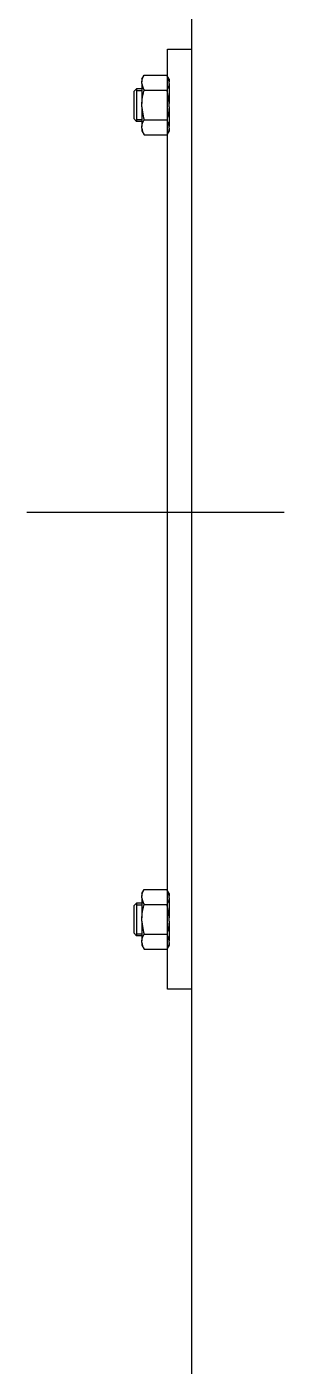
# Model space of a CAD drawing. Extents: x 0 to 420, y 0 to 297.
# Drawn here: x 132.34 to 137.61, y 225.9 to 253.31 of the extents above; entities that cross this region are included whole.
import ezdxf

# ---------------------------------------------------------------- set-up
doc = ezdxf.new("R2010")
doc.units = 0
doc.linetypes.add('DASHDOT', pattern=[18.5, 12, -3, 0.5, -3])
doc.layers.get('0').update_dxf_attribs({"linetype": 'CONTINUOUS'})

msp = doc.modelspace()

# ---------------------------------------------------------------- linework, layer by layer
at = {"color": 7}
for p, q in [((135.706619, 271.541931), (135.706619, 172.353058)), ((135.219238, 252.85379), (135.706619, 252.85379)), ((135.219238, 233.612305), (135.219238, 252.85379)), ((135.706619, 252.85379), (135.706619, 233.612305)), ((134.695511, 252.237473), (134.74202, 252.318039)), ((134.695511, 252.237473), (134.695511, 252.182663)), ((134.74202, 252.318039), (135.204559, 252.318039)), ((135.251068, 252.237473), (135.204559, 252.318039)), ((135.251068, 252.237473), (135.251068, 252.182663)), ((134.528839, 251.986389), (134.584412, 252.041946)), ((134.528839, 251.986389), (134.584412, 252.041946)), ((134.528839, 251.986389), (134.528839, 251.430832)), ((134.695496, 252.041946), (134.584412, 252.041946)), ((134.695511, 252.041946), (134.584412, 252.041946)), ((134.584412, 252.041946), (134.584412, 251.375275)), ((134.584412, 252.004364), (134.695511, 252.004364)), ((134.695511, 252.148697), (134.695511, 252.182663)), ((134.695511, 252.148697), (134.695511, 251.742569)), ((134.74202, 252.013321), (135.204559, 252.013321)), ((135.251068, 252.148697), (135.251068, 252.182663)), ((135.251068, 252.148697), (135.251068, 251.742569)), ((134.695511, 251.674637), (134.695511, 251.742569)), ((134.695511, 251.674637), (134.695511, 251.268524)), ((135.251068, 251.674637), (135.251068, 251.742569)), ((135.251068, 251.674637), (135.251068, 251.268524)), ((134.528839, 251.430832), (134.584412, 251.375275)), ((134.584412, 251.412857), (134.695511, 251.412857)), ((134.695511, 251.375275), (134.584412, 251.375275)), ((134.74202, 251.4039), (135.204559, 251.4039)), ((134.695511, 251.234558), (134.695511, 251.268524)), ((134.695511, 251.234558), (134.695511, 251.179733)), ((134.695511, 251.179733), (134.74202, 251.099182)), ((135.251068, 251.179733), (135.204559, 251.099182)), ((135.251068, 251.234558), (135.251068, 251.268524)), ((135.251068, 251.234558), (135.251068, 251.179733)), ((134.74202, 251.099182), (135.204559, 251.099182)), ((134.695511, 235.570816), (134.74202, 235.651367)), ((134.695511, 235.570816), (134.695511, 235.515991)), ((134.695511, 235.482025), (134.695511, 235.515991)), ((134.695511, 235.482025), (134.695511, 235.075912)), ((134.74202, 235.651367), (135.204559, 235.651367)), ((135.251068, 235.570816), (135.204559, 235.651367)), ((135.251068, 235.570816), (135.251068, 235.515991)), ((135.251068, 235.482025), (135.251068, 235.515991)), ((135.251068, 235.482025), (135.251068, 235.075912)), ((134.528839, 235.319717), (134.584412, 235.375275)), ((134.528839, 235.319717), (134.584412, 235.375275)), ((134.528839, 235.319717), (134.528839, 234.76416)), ((134.695511, 235.375275), (134.584412, 235.375275)), ((134.584412, 235.375275), (134.584412, 234.708603)), ((134.695496, 235.375275), (134.584412, 235.375275)), ((134.584412, 235.337692), (134.695511, 235.337692)), ((134.74202, 235.346649), (135.204559, 235.346649)), ((134.695511, 235.00798), (134.695511, 235.075912)), ((134.695511, 235.00798), (134.695511, 234.601852)), ((135.251068, 235.00798), (135.251068, 235.075912)), ((135.251068, 235.00798), (135.251068, 234.601852)), ((134.528839, 234.76416), (134.584412, 234.708603)), ((134.584412, 234.746185), (134.695511, 234.746185)), ((134.695511, 234.708603), (134.584412, 234.708603)), ((134.74202, 234.737228), (135.204559, 234.737228)), ((134.695511, 234.567886), (134.695511, 234.601852)), ((134.695511, 234.567886), (134.695511, 234.513077)), ((134.695511, 234.513077), (134.74202, 234.43251)), ((134.74202, 234.43251), (135.204559, 234.43251)), ((135.251068, 234.513077), (135.204559, 234.43251)), ((135.251068, 234.567886), (135.251068, 234.601852)), ((135.251068, 234.567886), (135.251068, 234.513077)), ((135.706619, 233.612305), (135.219238, 233.612305))]:
    msp.add_line(p, q, dxfattribs=at)
at = {"color": 7, "linetype": 'DASHDOT'}
msp.add_line((132.340088, 243.375275), (137.606506, 243.375275), dxfattribs=at)
at = {"color": 7}
for points in [[(134.695511, 252.182663), (134.700439, 252.21637), (134.710663, 252.251709), (134.72702, 252.290024), (134.74202, 252.318039)], [(135.251068, 252.182663), (135.246124, 252.21637), (135.235916, 252.251709), (135.219559, 252.290024), (135.204559, 252.318039)], [(134.695511, 252.148697), (134.700806, 252.113358), (134.711945, 252.076157), (134.729919, 252.035522), (134.74202, 252.013321)], [(134.695511, 251.742569), (134.700439, 251.809982), (134.710663, 251.880676), (134.72702, 251.957291), (134.74202, 252.013321)], [(135.251068, 252.148697), (135.246124, 252.11499), (135.235916, 252.079651), (135.219559, 252.041336), (135.204559, 252.013321)], [(135.251068, 251.742569), (135.245758, 251.813263), (135.23465, 251.887665), (135.21666, 251.968903), (135.204559, 252.013321)], [(134.695511, 251.674637), (134.700806, 251.603958), (134.711945, 251.529556), (134.729919, 251.448303), (134.74202, 251.4039)], [(135.251068, 251.674637), (135.246124, 251.607224), (135.235916, 251.536545), (135.219559, 251.45993), (135.204559, 251.4039)], [(134.695511, 251.268524), (134.700439, 251.302231), (134.710663, 251.33757), (134.72702, 251.375885), (134.74202, 251.4039)], [(135.251068, 251.268524), (135.246124, 251.302231), (135.235916, 251.33757), (135.219559, 251.375885), (135.204559, 251.4039)], [(134.695511, 251.234558), (134.700439, 251.200851), (134.710663, 251.165512), (134.72702, 251.127197), (134.74202, 251.099182)], [(135.251068, 251.234558), (135.246124, 251.200851), (135.235916, 251.165512), (135.219559, 251.127197), (135.204559, 251.099182)], [(134.695511, 235.515991), (134.700439, 235.549698), (134.710663, 235.585037), (134.72702, 235.623352), (134.74202, 235.651367)], [(134.695511, 235.482025), (134.700806, 235.446686), (134.711945, 235.409485), (134.729919, 235.368866), (134.74202, 235.346649)], [(135.251068, 235.515991), (135.246124, 235.549698), (135.235916, 235.585037), (135.219559, 235.623352), (135.204559, 235.651367)], [(135.251068, 235.482025), (135.246124, 235.448318), (135.235916, 235.412979), (135.219559, 235.374664), (135.204559, 235.346649)], [(134.695511, 235.075912), (134.700439, 235.143326), (134.710663, 235.214005), (134.72702, 235.290619), (134.74202, 235.346649)], [(135.251068, 235.075912), (135.245758, 235.146591), (135.23465, 235.220993), (135.21666, 235.302246), (135.204559, 235.346649)], [(134.695511, 235.00798), (134.700806, 234.937286), (134.711945, 234.862885), (134.729919, 234.781647), (134.74202, 234.737228)], [(135.251068, 235.00798), (135.246124, 234.940567), (135.235916, 234.869873), (135.219559, 234.793259), (135.204559, 234.737228)], [(134.695511, 234.601852), (134.700439, 234.635559), (134.710663, 234.670898), (134.72702, 234.709213), (134.74202, 234.737228)], [(135.251068, 234.601852), (135.246124, 234.635559), (135.235916, 234.670898), (135.219559, 234.709213), (135.204559, 234.737228)], [(134.695511, 234.567886), (134.700439, 234.53418), (134.710663, 234.49884), (134.72702, 234.460526), (134.74202, 234.43251)], [(135.251068, 234.567886), (135.246124, 234.53418), (135.235916, 234.49884), (135.219559, 234.460526), (135.204559, 234.43251)]]:
    msp.add_lwpolyline(points, dxfattribs=at)

doc.saveas('drawing.dxf')
